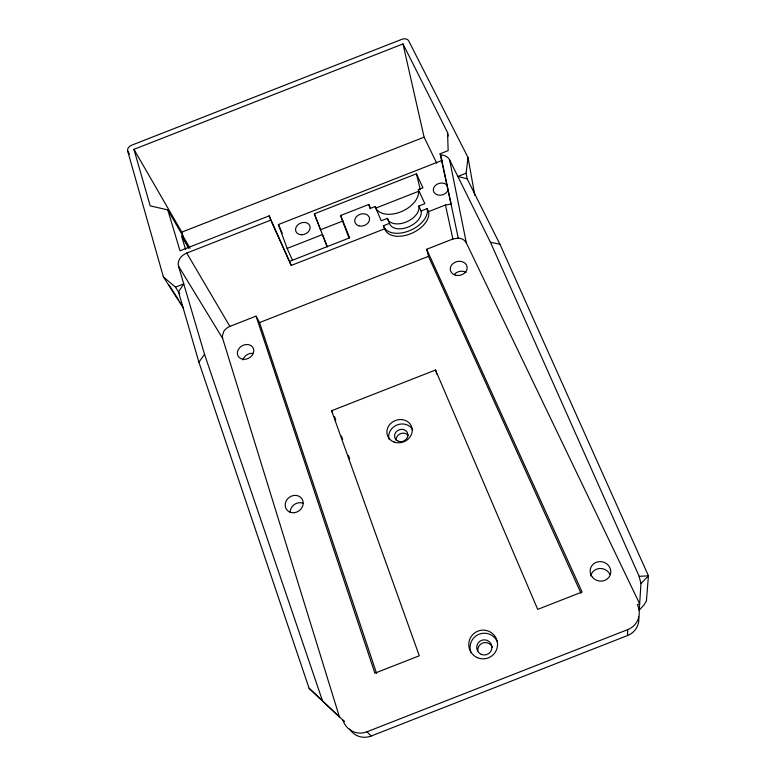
<?xml version="1.0" encoding="UTF-8"?>
<svg xmlns="http://www.w3.org/2000/svg" width="776" height="776" viewBox="0 0 776 776"><rect width="100%" height="100%" fill="white"/><g stroke="black" fill="none" stroke-linecap="round" stroke-linejoin="round"><path stroke-width="1.16" d="M349.588 729.003A19.749 18.527 -69.7 0 0 371.161 736.026L627.522 635.554L627.726 629.608A20.069 18.808 25.6 0 0 637.406 604.688L639.657 603.806L466.357 242.956L449.595 159.837A11.766 9.108 -14.4 0 0 440.661 154.87L440.118 153.774L448.15 150.631L447.548 132.541L402.986 43.922L133.928 149.361L150.214 205.882L167.781 209.898L190.023 248.242M449.595 159.837L490.461 242.287L639.162 576.335L640.957 583.61L639.249 610.14L643.934 604.999L646.408 600.944L648.445 575.821L499.909 244.207L467.133 178.771L466.104 173.242L468.035 157.538L408.68 40.847A5.442 3.899 -15.6 0 0 401.881 39.314L131.61 145.228A5.442 3.899 -27.2 0 0 127.652 150.981L163.396 276.925L183.427 308.169M339.393 716.995L309.09 688.263L198.899 362.179L204.524 354.341L178.49 266.081A11.766 9.108 -28.4 0 1 186.744 253.073L270.746 220.132L291.243 265.44L384.731 228.774A23.629 14.298 -25 0 0 410.388 233.848A23.629 14.298 -25 0 0 428.565 211.596L445.443 205.019L451.06 204.088L440.118 153.774M640.957 583.61L648.445 575.821L639.162 576.335M133.928 149.361L181.797 232.14L424.103 137.177L402.986 43.922M291.243 265.44L269.194 215.854L180.003 250.793L167.781 209.898M292.562 260.532L287.149 248.427L278.4 224.545L442.427 160.263M326.929 245.963L314.329 213.827L416.421 173.814L422.978 187.792L418.332 189.616A23.29 14.531 -25.2 0 1 400.591 211.955A23.29 14.531 -25.2 0 1 375.109 206.552L370.462 208.375L368.784 204.466L340.586 215.524L349.016 238.116M343.031 220.937L320.566 229.735L314.329 213.827M375.613 208.172L418.293 191.439M163.396 276.925L175.473 287.139L183.737 283.9L178.49 291.892L198.899 362.179M466.104 173.242L457.84 176.482L467.133 178.771M287.149 248.427L322.467 234.585L327.307 246.923M418.332 189.616L424.879 203.671L418.788 206.057A16.946 10.369 -25 0 1 405.809 222.169A16.946 10.369 -25 0 1 387.35 218.386L381.259 220.762L375.109 206.552M289.729 261.299L349.685 237.815L340.586 215.524M384.731 228.774L383.422 225.758L389.523 223.372A16.994 10.331 -25 0 0 408.021 227.106A16.994 10.331 -25 0 0 421.067 211.004L427.178 208.618L428.565 211.596M344.263 721.476L339.403 716.83L222.663 338.462L222.334 336.192L223.721 331.507A10.573 8.594 -29.2 0 1 229.871 326.405L256.07 316.133L259.543 322.564L376.544 673.355M580.991 593.233L428.498 256.352L426.684 249.28L452.883 239.008L458.247 238.135A10.573 8.594 -13.6 0 1 466.357 242.956M259.543 322.564L428.498 256.352M256.07 316.133L374.886 673.19L419.292 655.788L331.604 410.737L435.53 370.016L537.7 609.383L582.097 591.991L426.684 249.28M344.457 721.554L342.944 720.089A20.069 18.808 -68.4 0 0 366.97 731.797L627.726 629.608M490.461 242.287L499.909 244.207M309.09 688.263L339.403 716.83M366.97 731.797L371.161 736.026M169.1 285.054L178.79 300.186M180.09 302.204L182.67 306.239M175.473 287.139L179.78 293.92M178.49 266.081L222.663 338.462M127.652 150.981L129.485 154.094M186.744 253.073L229.871 326.405M188.714 248.281L181.458 235.817L185.609 249.523M331.604 410.737L332.584 412.696M424.103 137.177L436.694 163.106M418.788 206.057L421.067 211.004M278.4 224.545L282.231 233.159M387.35 218.386L389.523 223.372M269.194 215.854L270.746 220.132M334.524 416.615L335.756 420.039M341.469 436.005L342.701 439.429M348.424 455.405L349.646 458.829M204.524 354.341L322.389 700.476M368.784 204.466L370.152 208.792M181.797 232.14L183.864 238.969M435.53 370.016L436.772 374.207M416.421 173.814L420.262 189.441M445.443 205.019L452.883 239.008M440.661 154.87L458.247 238.135M447.548 132.541L448.237 136.033M468.035 157.538L474.776 195.261M290.146 512.403A9.215 8.235 -36.6 0 1 303.222 503.304M454.397 274.277A8.439 6.984 -13.4 0 1 466.134 272.415M590.749 575.918A10.214 9.584 17.6 0 1 599.528 568.488A10.214 9.584 17.6 0 1 609.965 574.434M638.735 616.726A19.749 18.527 26.9 0 1 627.522 635.554M448.247 189.422A7.624 5.995 -14.4 0 1 437.683 194.931A7.624 5.995 -14.4 0 1 434.996 185.813A7.624 5.995 -14.4 0 1 446.947 185.028M242.849 359.928A8.439 6.984 -29.4 0 1 252.724 353.313M427.178 208.618A23.581 14.337 -25 0 1 409.059 230.879A23.581 14.337 -25 0 1 383.422 225.758M471.013 652.597A14.269 14.249 -21.4 0 1 479.131 634.205A14.269 14.249 -21.4 0 1 497.571 642.188M396.1 440.215A6.751 6.043 -21.4 0 1 400.542 433.677A6.751 6.043 -21.4 0 1 408.234 435.452M477.822 650.841A7.556 7.547 0 0 1 492.343 647.252M389.057 439.187A12.746 11.388 -21.4 0 1 397.108 424.938A12.746 11.388 -21.4 0 1 412.706 429.923M592.495 577.305A10.379 9.719 16.4 0 0 610.14 575.132A10.379 9.719 16.4 0 0 598.791 561.678A10.379 9.719 16.4 0 0 592.495 577.305M358.822 225.816A7.595 6.014 -19 0 0 369.58 218.667A7.595 6.014 -19 0 0 358.046 215.301A7.595 6.014 -19 0 0 358.822 225.816M294.463 512.684A9.361 8.323 -36.2 0 0 301.854 498.696A9.361 8.323 -36.2 0 0 286.247 500.83A9.361 8.323 -36.2 0 0 294.463 512.684M455.24 275.131A8.555 7.042 -13.5 0 0 467.133 267.022A8.555 7.042 -13.5 0 0 453.717 263.015A8.555 7.042 -13.5 0 0 455.24 275.131M243.499 359.317A8.555 7.042 -29.3 0 0 253.49 348.783A8.555 7.042 -29.3 0 0 239.706 347.648A8.555 7.042 -29.3 0 0 243.499 359.317M301.175 234.74A7.527 5.927 -22.2 0 0 309.828 225.806A7.527 5.927 -22.2 0 0 297.48 225.166A7.527 5.927 -22.2 0 0 301.175 234.74M477.473 657.699A14.395 14.356 -21.4 0 0 497.445 642.79A14.395 14.356 -21.4 0 0 474.553 632.993A14.395 14.356 -21.4 0 0 477.473 657.699M394.121 442.058A12.852 11.446 -21.4 0 0 412.192 429.341A12.852 11.446 -21.4 0 0 392.365 422.134A12.852 11.446 -21.4 0 0 394.121 442.058M481.275 654.391A7.605 7.605 -21.4 0 0 491.858 646.544A7.605 7.605 -21.4 0 0 479.772 641.315A7.605 7.605 -21.4 0 0 481.275 654.391M398.36 441.253A6.8 6.072 -21.4 0 0 407.933 434.541A6.8 6.072 -21.4 0 0 397.457 430.68A6.8 6.072 -21.4 0 0 398.36 441.253"/></g></svg>
